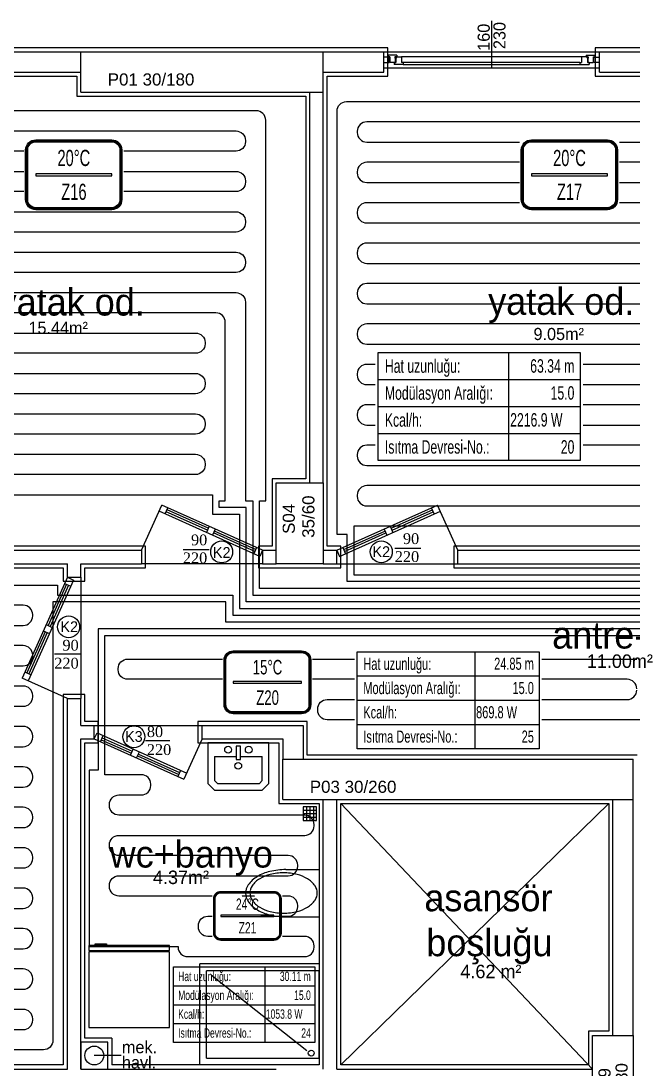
# Model space of a CAD drawing. Header units: centimetres. Extents: x 252602 to 265542, y -444050 to -441150.
# Drawn here: x 252991 to 253445, y -442256 to -441478 of the extents above; entities that cross this region are included whole.
import ezdxf
from ezdxf.enums import TextEntityAlignment as Align

# ---------------------------------------------------------------- set-up
doc = ezdxf.new("R2010")
doc.units = ezdxf.units.CM
for name, color, linetype in [('ROTAS-ISITMA-ETIKET', 2, 'Continuous'), ('ROTAS-ISITMA-MAHAL-ETIKET', 2, 'Continuous'), ('ROTAS-MIMARI', 8, 'Continuous'), ('ROTAS-MIMARI-YAZI', 8, 'Continuous')]:
    doc.layers.add(name, color=color, linetype=linetype)
doc.layers.add('ROTAS-ISITMA-PEX', color=1, linetype='Continuous', lineweight=30)
doc.styles.add('arial_1_18', font='arial.ttf', dxfattribs={"height": 0.2})
doc.styles.add('ROTAS-YAZI', font='arial.ttf')

# ---------------------------------------------------------------- blocks, each defined once
blk = doc.blocks.new('ROTAS-YI-MAHAL')
at = {"color": 2, "extrusion": (0, 0, -1)}
for points in [[(35.71, -18.44), (35.71, 18.44, 0.414214), (28.21, 25.94), (-28.21, 25.94, 0.414214), (-35.71, 18.44), (-35.71, -18.44, 0.414214), (-28.21, -25.94), (28.21, -25.94, 0.414214)], [(34.21, -18.44), (34.21, 18.44, 0.414214), (28.21, 24.44), (-28.21, 24.44, 0.414214), (-34.21, 18.44), (-34.21, -18.44, 0.414214), (-28.21, -24.44), (28.21, -24.44, 0.414214)]]:
    blk.add_lwpolyline(points, format="xyb", close=True, dxfattribs=at)
at = {"color": 4, "extrusion": (0, 0, -1)}
for points in [[(35.21, -18.44), (35.21, 18.44, 0.414214), (28.21, 25.44), (-28.21, 25.44, 0.414214), (-35.21, 18.44), (-35.21, -18.44, 0.414214), (-28.21, -25.44), (28.21, -25.44, 0.414214)], [(34.71, -18.44), (34.71, 18.44, 0.414214), (28.21, 24.94), (-28.21, 24.94, 0.414214), (-34.71, 18.44), (-34.71, -18.44, 0.414214), (-28.21, -24.94), (28.21, -24.94, 0.414214)]]:
    blk.add_lwpolyline(points, format="xyb", close=True, dxfattribs=at)
at = {"color": 2, "extrusion": (0, 0, -1)}
blk.add_lwpolyline([(28.21, -0.75), (-28.21, -0.75), (-28.21, 0.75), (28.21, 0.75)], close=True, dxfattribs=at)
at = {"color": 4, "style": 'ROTAS-YAZI', "width": 0.65}
blk.add_attdef('DERECE', (-12.12, 6.47), '', height=12, dxfattribs=at)
at = {"color": 2, "style": 'ROTAS-YAZI', "width": 0.65, "flags": 1}
for tag in ['ALAN', 'MAHAL']:
    blk.add_attdef(tag, (0, 0), '', height=5, dxfattribs=at)
at = {"color": 1, "style": 'ROTAS-YAZI', "width": 0.65}
blk.add_attdef('NO', (-9.26, -18.64), '', height=12, dxfattribs=at)
blk = doc.blocks.new('ROTAS-YI-ETIKET')
at = {"color": 2}
for p, q in [((96.87, 0), (96.87, -80)), ((0, -20), (150, -20)), ((0, -40), (150, -40)), ((0, -60), (150, -60))]:
    blk.add_line(p, q, dxfattribs=at)
at = {"color": 2, "extrusion": (0, 0, -1)}
blk.add_lwpolyline([(-150, 0), (-150, -80), (0, -80), (0, 0)], close=True, dxfattribs=at)
at = {"color": 2, "style": 'ROTAS-YAZI', "width": 0.65}
for s, p in [('Hat uzunluğu:', (5, -10)), ('Modülasyon Aralığı:', (5, -30)), ('Kcal/h:', (5, -50)), ('Isıtma Devresi-No.:', (5, -70))]:
    blk.add_text(s, height=10, dxfattribs=at).set_placement(p, align=Align.MIDDLE_LEFT)
at = {"color": 2, "style": 'ROTAS-YAZI', "width": 0.65, "flags": 1}
for tag in ['ALAN', 'NO', 'DERECE', 'BORU', 'MAHAL']:
    blk.add_attdef(tag, (0, 0), '', height=5, dxfattribs=at)
at = {"color": 2, "style": 'ROTAS-YAZI', "width": 0.65}
for tag, p in [('UZ', (145.7, -14.93)), ('AR', (145.7, -34.94)), ('NO1', (145.7, -75.02))]:
    blk.add_attdef(tag, text='', height=10, dxfattribs=at).set_placement(p, align=Align.RIGHT)
blk.add_attdef('YER', (98.01, -54.93), '', height=10, dxfattribs=at)

msp = doc.modelspace()

# ---------------------------------------------------------------- linework, layer by layer
at = {"layer": 'ROTAS-ISITMA-PEX'}
for points in [[(253513, -441894), (253233, -441894), (253233, -441859), (253225.5, -441859), (253225.5, -441852.75), (253225.5, -441544.75, -0.414214), (253232.5, -441537.75), (253451.5, -441537.75, -0.414214)], [(253508, -441899), (253168, -441899), (253168, -441834), (253172.5, -441834), (253172.5, -441829.5), (253172.5, -441551.5, 0.414214), (253165.5, -441544.5), (252802.5, -441544.5, 0.414214)], [(253451.5, -441552.75), (253247.5, -441552.75, 0.414214), (253240.5, -441559.75), (253240.5, -441560.75, 0.414214), (253247.5, -441567.75), (253451.5, -441567.75, -0.414214)], [(252802.5, -441559.5), (253150.5, -441559.5, -0.414214), (253157.5, -441566.5), (253157.5, -441567.5, -0.414214), (253150.5, -441574.5), (252802.5, -441574.5, 0.414214)], [(253451.5, -441582.75), (253247.5, -441582.75, 0.414214), (253240.5, -441589.75), (253240.5, -441590.75, 0.414214), (253247.5, -441597.75), (253451.5, -441597.75, -0.414214)], [(252802.5, -441589.5), (253150.5, -441589.5, -0.414214), (253157.5, -441596.5), (253157.5, -441597.5, -0.414214), (253150.5, -441604.5), (252801.11, -441604.5, 0.414214)], [(253451.5, -441612.75), (253247.5, -441612.75, 0.414214), (253240.5, -441619.75), (253240.5, -441620.75, 0.414214), (253247.5, -441627.75), (253451.5, -441627.75, -0.414214)], [(252801.11, -441619.5), (253150.5, -441619.5, -0.414214), (253157.5, -441626.5), (253157.5, -441627.5, -0.414214), (253150.5, -441634.5), (252785.11, -441634.5, 0.414214)], [(253451.5, -441642.75), (253247.5, -441642.75, 0.414214), (253240.5, -441649.75), (253240.5, -441650.75, 0.414214), (253247.5, -441657.75), (253451.5, -441657.75, -0.414214)], [(252785.11, -441649.5), (253150.5, -441649.5, -0.414214), (253157.5, -441656.5), (253157.5, -441657.5, -0.414214), (253150.5, -441664.5), (252782.5, -441664.5, 0.414214)], [(253451.5, -441672.75), (253247.5, -441672.75, 0.414214), (253240.5, -441679.75), (253240.5, -441680.75, 0.414214), (253247.5, -441687.75), (253451.5, -441687.75, -0.414214)], [(252782.5, -441679.5), (253150.5, -441679.5, -0.414214), (253157.5, -441686.5), (253157.5, -441829.5), (253157.5, -441834), (253163, -441834), (253163, -441904), (253503, -441904)], [(253498, -441909), (253158, -441909), (253158, -441839), (253138, -441839), (253138, -441834), (253142.5, -441834), (253142.5, -441829.5), (253142.5, -441701.5, 0.414214), (253135.5, -441694.5), (252782.5, -441694.5, 0.414214)], [(253451.5, -441702.75), (253247.5, -441702.75, 0.414214), (253240.5, -441709.75), (253240.5, -441710.75, 0.414214), (253247.5, -441717.75), (253451.5, -441717.75, -0.414214)], [(252782.5, -441709.5), (253120.5, -441709.5, -0.414214), (253127.5, -441716.5), (253127.5, -441717.5, -0.414214), (253120.5, -441724.5), (252782.5, -441724.5, 0.414214)], [(253451.5, -441732.75), (253247.5, -441732.75, 0.414214), (253240.5, -441739.75), (253240.5, -441740.75, 0.414214), (253247.5, -441747.75), (253451.5, -441747.75, -0.414214)], [(252782.5, -441739.5), (253120.5, -441739.5, -0.414214), (253127.5, -441746.5), (253127.5, -441747.5, -0.414214), (253120.5, -441754.5), (252782.5, -441754.5, 0.414214)], [(253451.5, -441762.75), (253247.5, -441762.75, 0.414214), (253240.5, -441769.75), (253240.5, -441770.75, 0.414214), (253247.5, -441777.75), (253451.5, -441777.75, -0.414214)], [(252782.5, -441769.5), (253120.5, -441769.5, -0.414214), (253127.5, -441776.5), (253127.5, -441777.5, -0.414214), (253120.5, -441784.5), (252788.5, -441784.5, 0.414214)], [(253451.5, -441792.75), (253247.5, -441792.75, 0.414214), (253240.5, -441799.75), (253240.5, -441800.75, 0.414214), (253247.5, -441807.75), (253451.5, -441807.75, -0.414214)], [(252788.5, -441799.5), (253120.5, -441799.5, -0.414214), (253127.5, -441806.5), (253127.5, -441807.5, -0.414214), (253120.5, -441814.5), (252788.5, -441814.5, 0.414214)], [(253451.5, -441822.75), (253247.5, -441822.75, 0.414214), (253240.5, -441829.75), (253240.5, -441830.75, 0.414214), (253247.5, -441837.75), (253451.5, -441837.75, -0.414214)], [(253483, -441924), (253143, -441924), (253143, -441909), (253014.5, -441909), (253014.5, -441911.5), (253014.5, -442234.5, -0.414214), (253007.5, -442241.5), (252802.5, -442241.5, -0.414214)], [(252932.5, -441926.5), (252992.5, -441926.5, 0.414214), (252999.5, -441919.5), (252999.5, -441918.5, 0.414214), (252992.5, -441911.5), (252932.5, -441911.5, -0.414214)], [(253478, -441929), (253048, -441929), (253048, -442034), (253041.5, -442034), (253041.5, -442037.33), (253041.5, -442164.83), (253107.5, -442164.83), (253107.5, -442165.33, 0.414214), (253114.5, -442172.33), (253201.5, -442172.33, 0.414214), (253208.5, -442165.33), (253208.5, -442164.33, 0.414214), (253201.5, -442157.33), (253129.5, -442157.33, -0.414214), (253122.5, -442150.33), (253122.5, -442149.33, -0.414214), (253129.5, -442142.33), (253189.26, -442142.33, 0.414214), (253196.26, -442135.33), (253196.26, -442134.33, 0.414214), (253189.26, -442127.33), (253063.5, -442127.33, -0.414214), (253056.5, -442120.33), (253056.5, -442119.33, -0.414214), (253063.5, -442112.33), (253189.26, -442112.33, 0.414214), (253196.26, -442105.33), (253196.26, -442104.33, 0.414214), (253189.26, -442097.33), (253063.5, -442097.33, -0.414214), (253056.5, -442090.33), (253056.5, -442089.33, -0.414214), (253063.5, -442082.33), (253201.5, -442082.33, 0.414214), (253208.5, -442075.33), (253208.5, -442074.33, 0.414214), (253201.5, -442067.33), (253063.5, -442067.33, -0.414214), (253056.5, -442060.33), (253056.5, -442059.33, -0.414214), (253063.5, -442052.33), (253080.21, -442052.33, 0.414214), (253087.21, -442045.33), (253087.21, -442044.33, 0.414214), (253080.21, -442037.33), (253056.5, -442037.33), (253053, -442037.33), (253053, -441934), (253473, -441934)], [(252932.5, -441956.5), (252992.5, -441956.5, 0.414214), (252999.5, -441949.5), (252999.5, -441948.5, 0.414214), (252992.5, -441941.5), (252932.5, -441941.5, -0.414214)], [(253448, -441973.5, 0.414214), (253441, -441966.5), (253070, -441966.5, -0.414214), (253063, -441959.5), (253063, -441958.5, -0.414214), (253070, -441951.5), (253448, -441951.5)], [(252937.5, -441986.5), (252992.5, -441986.5, 0.414214), (252999.5, -441979.5), (252999.5, -441978.5, 0.414214), (252992.5, -441971.5), (252932.5, -441971.5, -0.414214)], [(253691.89, -441996.5), (253218.11, -441996.5, -0.414214), (253211.11, -441989.5), (253211.11, -441988.5, -0.414214), (253218.11, -441981.5), (253441, -441981.5, 0.414214), (253448, -441974.5)], [(252788.5, -442016.5), (252992.5, -442016.5, 0.414214), (252999.5, -442009.5), (252999.5, -442008.5, 0.414214), (252992.5, -442001.5), (252937.5, -442001.5, -0.414214)], [(252782.5, -442046.5), (252992.5, -442046.5, 0.414214), (252999.5, -442039.5), (252999.5, -442038.5, 0.414214), (252992.5, -442031.5), (252788.5, -442031.5, -0.414214)], [(252782.5, -442076.5), (252992.5, -442076.5, 0.414214), (252999.5, -442069.5), (252999.5, -442068.5, 0.414214), (252992.5, -442061.5), (252782.5, -442061.5, -0.414214)], [(252782.5, -442106.5), (252992.5, -442106.5, 0.414214), (252999.5, -442099.5), (252999.5, -442098.5, 0.414214), (252992.5, -442091.5), (252782.5, -442091.5, -0.414214)], [(252782.5, -442136.5), (252992.5, -442136.5, 0.414214), (252999.5, -442129.5), (252999.5, -442128.5, 0.414214), (252992.5, -442121.5), (252782.5, -442121.5, -0.414214)], [(252788.5, -442166.5), (252992.5, -442166.5, 0.414214), (252999.5, -442159.5), (252999.5, -442158.5, 0.414214), (252992.5, -442151.5), (252782.5, -442151.5, -0.414214)], [(252802.5, -442196.5), (252992.5, -442196.5, 0.414214), (252999.5, -442189.5), (252999.5, -442188.5, 0.414214), (252992.5, -442181.5), (252788.5, -442181.5, -0.414214)], [(252802.5, -442226.5), (252992.5, -442226.5, 0.414214), (252999.5, -442219.5), (252999.5, -442218.5, 0.414214), (252992.5, -442211.5), (252802.5, -442211.5, -0.414214)]]:
    msp.add_lwpolyline(points, format="xyb", dxfattribs=at)
for points in [[(252788.5, -441829.5), (253127.5, -441829.5), (253133, -441829.5), (253133, -441844), (253153, -441844), (253153, -441914), (253493, -441914)], [(253451.5, -441852.75), (253240.5, -441852.75), (253238, -441852.75), (253238, -441889), (253518, -441889)], [(252932.5, -441896.5), (252999.5, -441896.5), (253018, -441896.5), (253018, -441904), (253148, -441904), (253148, -441919), (253488, -441919)]]:
    msp.add_lwpolyline(points, dxfattribs=at)
at = {"layer": 'ROTAS-MIMARI', "ltscale": 0.03}
for p, q in [((253340.24, -441477.85), (253340.24, -441512.58)), ((253035.24, -441497.76), (252855.24, -441497.76)), ((252855.24, -441500.76), (253035.24, -441500.76)), ((253215.24, -441497.76), (253035.24, -441497.76)), ((253263.24, -441497.76), (253215.24, -441497.76)), ((253215.24, -441500.76), (253260.24, -441500.76)), ((253260.24, -441515.76), (253260.24, -441500.76)), ((253260.24, -441515.76), (253260.24, -441500.76)), ((253260.24, -441500.76), (253420.24, -441500.76)), ((253264.24, -441504.77), (253260.24, -441504.77)), ((253263.24, -441518.76), (253263.24, -441497.76)), ((253263.54, -441503.17), (253263.54, -441504.57)), ((253269.94, -441503.17), (253263.54, -441503.17)), ((253264.74, -441504.57), (253263.54, -441504.57)), ((253264.24, -441508.77), (253264.24, -441504.77)), ((253264.74, -441504.57), (253264.74, -441508.77)), ((253268.44, -441504.57), (253268.44, -441505.57)), ((253269.94, -441504.57), (253268.44, -441504.57)), ((253269.04, -441504.57), (253273.44, -441504.57)), ((253269.04, -441504.57), (253269.04, -441505.07)), ((253269.94, -441503.17), (253269.94, -441504.57)), ((253407.04, -441504.57), (253273.44, -441504.57)), ((253273.44, -441504.57), (253273.44, -441508.77)), ((253411.44, -441504.57), (253407.04, -441504.57)), ((253407.04, -441504.57), (253407.04, -441508.77)), ((253410.54, -441503.17), (253410.54, -441504.57)), ((253410.54, -441503.17), (253416.94, -441503.17)), ((253410.54, -441504.57), (253412.04, -441504.57)), ((253411.44, -441504.57), (253411.44, -441505.07)), ((253412.04, -441504.57), (253412.04, -441505.57)), ((253415.74, -441504.57), (253415.74, -441508.77)), ((253415.74, -441504.57), (253416.94, -441504.57)), ((253416.24, -441504.77), (253420.24, -441504.77)), ((253416.24, -441508.77), (253416.24, -441504.77)), ((253416.94, -441503.17), (253416.94, -441504.57)), ((253538.24, -441497.76), (253417.24, -441497.76)), ((253417.24, -441497.76), (253417.24, -441518.76)), ((253420.24, -441500.76), (253535.24, -441500.76)), ((253420.24, -441515.76), (253420.24, -441500.76)), ((253260.24, -441508.77), (253264.24, -441508.77)), ((253260.24, -441512.58), (253420.24, -441512.58)), ((253268.74, -441508.77), (253264.74, -441508.77)), ((253267.84, -441508.77), (253269.04, -441508.77)), ((253267.84, -441508.77), (253267.84, -441510.17)), ((253274.64, -441510.17), (253267.84, -441510.17)), ((253268.74, -441505.57), (253268.44, -441505.57)), ((253268.74, -441505.57), (253268.74, -441508.77)), ((253269.34, -441505.07), (253269.04, -441505.07)), ((253269.34, -441505.57), (253269.04, -441505.57)), ((253269.04, -441505.57), (253269.04, -441508.77)), ((253269.34, -441505.07), (253269.34, -441505.57)), ((253274.64, -441508.77), (253273.44, -441508.77)), ((253405.84, -441508.77), (253274.64, -441508.77)), ((253274.64, -441508.77), (253274.64, -441510.17)), ((253274.64, -441510.17), (253405.84, -441510.17)), ((253405.84, -441508.77), (253405.84, -441510.17)), ((253405.84, -441508.77), (253407.04, -441508.77)), ((253405.84, -441510.17), (253412.64, -441510.17)), ((253411.14, -441505.07), (253411.44, -441505.07)), ((253411.14, -441505.07), (253411.14, -441505.57)), ((253411.14, -441505.57), (253411.44, -441505.57)), ((253411.44, -441505.57), (253411.44, -441508.77)), ((253412.64, -441508.77), (253411.44, -441508.77)), ((253411.74, -441505.57), (253411.74, -441508.77)), ((253411.74, -441505.57), (253412.04, -441505.57)), ((253411.74, -441508.77), (253415.74, -441508.77)), ((253412.64, -441508.77), (253412.64, -441510.17)), ((253420.24, -441508.77), (253416.24, -441508.77)), ((252855.24, -441515.76), (253035.24, -441515.76)), ((252858.24, -441518.76), (253032.24, -441518.76)), ((253032.24, -441518.76), (253032.24, -441533.76)), ((253215.24, -441515.76), (253260.24, -441515.76)), ((253218.24, -441518.76), (253263.24, -441518.76)), ((253218.24, -441533.76), (253218.24, -441518.76)), ((253417.24, -441518.76), (253467.24, -441518.76)), ((253420.24, -441515.76), (253470.24, -441515.76)), ((253032.24, -441533.76), (253202.24, -441533.76)), ((253202.24, -441533.76), (253202.24, -441817.76)), ((253205.24, -441820.76), (253205.24, -441530.76)), ((253215.24, -441820.76), (253215.24, -441530.76)), ((253218.24, -441822.76), (253218.24, -441533.76)), ((253177.24, -441817.76), (253177.24, -441867.76)), ((253202.24, -441817.76), (253177.24, -441817.76)), ((253218.24, -441867.76), (253218.24, -441822.76)), ((253080.24, -441870.76), (253095.36, -441837.12)), ((253170.24, -441870.76), (253095.36, -441837.12)), ((253097.87, -441843.73), (253099.92, -441839.17)), ((253225.24, -441870.76), (253300.12, -441837.12)), ((253297.61, -441843.73), (253295.56, -441839.17)), ((253315.24, -441870.76), (253300.12, -441837.12)), ((253168.19, -441875.32), (253093.31, -441841.68)), ((253129.21, -441855.84), (253098.61, -441842.09)), ((253129.85, -441854.4), (253099.25, -441840.65)), ((253227.29, -441875.32), (253302.17, -441841.68)), ((253265.63, -441854.4), (253296.23, -441840.65)), ((253266.28, -441855.84), (253296.88, -441842.09)), ((253130.52, -441852.92), (253128.47, -441857.48)), ((253135.08, -441854.97), (253133.03, -441859.53)), ((253260.4, -441854.97), (253262.45, -441859.53)), ((253264.96, -441852.92), (253267.01, -441857.48)), ((253164.37, -441871.64), (253133.77, -441857.89)), ((253165.01, -441870.2), (253134.41, -441856.45)), ((253230.47, -441870.2), (253261.07, -441856.45)), ((253231.12, -441871.64), (253261.72, -441857.89)), ((253083.24, -441867.76), (252897.43, -441867.76)), ((253083.24, -441883.76), (253083.24, -441867.76)), ((253111.11, -441870.08), (253130.43, -441870.08)), ((253165.68, -441868.71), (253163.63, -441873.28)), ((253177.24, -441867.76), (253167.24, -441867.76)), ((253167.24, -441867.76), (253167.24, -441883.76)), ((253228.24, -441867.76), (253218.24, -441867.76)), ((253228.24, -441883.76), (253228.24, -441867.76)), ((253229.8, -441868.71), (253231.85, -441873.28)), ((253268.45, -441869.15), (253287.77, -441869.15)), ((253467.24, -441867.76), (253312.24, -441867.76)), ((253312.24, -441867.76), (253312.24, -441883.76)), ((252900.43, -441870.76), (253080.24, -441870.76)), ((253080.24, -441870.76), (253080.24, -441880.76)), ((253170.24, -441870.76), (253168.19, -441875.32)), ((253170.24, -441870.76), (253180.24, -441870.76)), ((253170.24, -441870.76), (253170.24, -441880.76)), ((253215.24, -441870.76), (253225.24, -441870.76)), ((253225.24, -441880.76), (253225.24, -441870.76)), ((253225.24, -441870.76), (253227.29, -441875.32)), ((253315.24, -441870.76), (253470.24, -441870.76)), ((253315.24, -441880.76), (253315.24, -441870.76)), ((252915.43, -441880.76), (253025.24, -441880.76)), ((252918.43, -441883.76), (253022.24, -441883.76)), ((253022.24, -441883.76), (253022.24, -441893.76)), ((253025.24, -441890.76), (253025.24, -441880.76)), ((253035.24, -441890.76), (253035.24, -441880.76)), ((253035.24, -441880.76), (253080.24, -441880.76)), ((253038.24, -441893.76), (253038.24, -441883.76)), ((253038.24, -441883.76), (253083.24, -441883.76)), ((253170.24, -441880.76), (253080.24, -441880.76)), ((253167.24, -441883.76), (253228.24, -441883.76)), ((253170.24, -441880.76), (253180.24, -441880.76)), ((253215.24, -441880.76), (253225.24, -441880.76)), ((253225.24, -441880.76), (253315.24, -441880.76)), ((253312.24, -441883.76), (253493.24, -441883.76)), ((253315.24, -441880.76), (253490.24, -441880.76)), ((253025.24, -441890.76), (252991.59, -441965.65)), ((253029.8, -441892.81), (252996.16, -441967.69)), ((253022.24, -441893.76), (253038.24, -441893.76)), ((253025.24, -441890.76), (253035.24, -441890.76)), ((253025.24, -441890.76), (253029.8, -441892.81)), ((253035.24, -441890.76), (253035.24, -441980.76)), ((253024.68, -441895.99), (253010.93, -441926.59)), ((253026.12, -441896.64), (253012.37, -441927.24)), ((253023.19, -441895.32), (253027.75, -441897.37)), ((253008.88, -441931.15), (252995.13, -441961.75)), ((253010.32, -441931.8), (252996.57, -441962.4)), ((253007.39, -441930.49), (253011.95, -441932.53)), ((253009.44, -441925.92), (253014, -441927.97)), ((253015.68, -441947.54), (253035, -441947.54)), ((252998.2, -441963.13), (252993.64, -441961.08)), ((253025.24, -441980.76), (252991.59, -441965.65)), ((253038.24, -441977.76), (253022.24, -441977.76)), ((253022.24, -441977.76), (253022.24, -442252.76)), ((253038.24, -441997.76), (253038.24, -441977.76)), ((253025.24, -442255.76), (253025.24, -441980.76)), ((253025.24, -441980.76), (253035.24, -441980.76)), ((253035.24, -442000.76), (253035.24, -441980.76)), ((253035.24, -442000.76), (253045.24, -442000.76)), ((253048.24, -441997.76), (253038.24, -441997.76)), ((253045.24, -442010.76), (253045.24, -442000.76)), ((253045.24, -442000.76), (253125.24, -442000.76)), ((253048.24, -442013.76), (253048.24, -441997.76)), ((253203.24, -441997.76), (253122.24, -441997.76)), ((253122.24, -441997.76), (253122.24, -442013.76)), ((253125.24, -442000.76), (253200.24, -442000.76)), ((253125.24, -442010.76), (253125.24, -442000.76)), ((253200.24, -442000.76), (253200.24, -442025.76)), ((253203.24, -442022.76), (253203.24, -441997.76)), ((253045.24, -442010.76), (253047.29, -442006.2)), ((253047.29, -442006.2), (253113.85, -442036.11)), ((253049.8, -442012.81), (253051.85, -442008.25)), ((253051.12, -442009.89), (253073.4, -442019.9)), ((253035.24, -442255.76), (253035.24, -442010.76)), ((253035.24, -442010.76), (253045.24, -442010.76)), ((253038.24, -442232.76), (253038.24, -442013.76)), ((253038.24, -442013.76), (253048.24, -442013.76)), ((253045.24, -442010.76), (253111.8, -442040.67)), ((253050.47, -442011.33), (253072.75, -442021.34)), ((253072.08, -442022.82), (253074.13, -442018.26)), ((253101.29, -442012.11), (253083.18, -442012.11)), ((253125.24, -442010.76), (253111.8, -442040.67)), ((253122.24, -442013.76), (253182.24, -442013.76)), ((253125.24, -442010.76), (253185.24, -442010.76)), ((253174.91, -442013.76), (253129.58, -442013.76)), ((253129.58, -442013.76), (253129.58, -442043.76)), ((253150.57, -442016.05), (253150.57, -442026.05)), ((253153.92, -442016.05), (253150.57, -442016.05)), ((253153.92, -442026.05), (253153.92, -442016.05)), ((253174.91, -442043.76), (253174.91, -442013.76)), ((253182.24, -442013.76), (253182.24, -442025.76)), ((253185.24, -442010.76), (253185.24, -442025.76)), ((253076.64, -442024.87), (253078.69, -442020.31)), ((253077.31, -442023.39), (253107.91, -442037.14)), ((253077.96, -442021.95), (253108.56, -442035.7)), ((253134.58, -442023.76), (253150.57, -442023.76)), ((253134.58, -442023.76), (253134.58, -442041.69)), ((253150.57, -442026.05), (253153.92, -442026.05)), ((253153.92, -442023.76), (253169.91, -442023.76)), ((253169.91, -442041.69), (253169.91, -442023.76)), ((253182.24, -442025.76), (253182.24, -442058.76)), ((253248.24, -442022.76), (253203.24, -442022.76)), ((253412.24, -442022.76), (253248.24, -442022.76)), ((253448.24, -442022.76), (253412.24, -442022.76)), ((253109.29, -442034.06), (253107.24, -442038.62)), ((253134.58, -442041.69), (253136.65, -442043.76)), ((253167.83, -442043.76), (253169.91, -442041.69)), ((253129.58, -442043.76), (253134.58, -442048.76)), ((253134.58, -442048.76), (253169.91, -442048.76)), ((253136.65, -442043.76), (253167.83, -442043.76)), ((253169.91, -442048.76), (253174.91, -442043.76)), ((253215.24, -442255.76), (253215.24, -442055.76)), ((253225.24, -442255.76), (253225.24, -442055.76)), ((253430.24, -442230.76), (253430.24, -442055.76)), ((253445.24, -442230.76), (253445.24, -442055.76)), ((253182.24, -442058.76), (253212.24, -442058.76)), ((253210.26, -442061.17), (253200.26, -442061.17)), ((253200.26, -442061.17), (253200.26, -442071.17)), ((253200.26, -442063.64), (253210.26, -442063.64)), ((253202.72, -442061.17), (253202.72, -442071.17)), ((253205.34, -442061.17), (253205.34, -442071.17)), ((253207.96, -442061.17), (253207.96, -442071.17)), ((253210.26, -442071.17), (253210.26, -442061.17)), ((253212.24, -442058.76), (253212.24, -442252.76)), ((253228.24, -442252.76), (253228.24, -442058.76)), ((253228.24, -442058.76), (253245.24, -442058.76)), ((253228.24, -442058.76), (253415.24, -442255.76)), ((253228.24, -442252.76), (253427.24, -442058.76)), ((253245.24, -442058.76), (253415.24, -442058.76)), ((253415.24, -442058.76), (253427.24, -442058.76)), ((253427.24, -442058.76), (253427.24, -442227.76)), ((253200.26, -442066.17), (253210.26, -442066.17)), ((253200.26, -442068.7), (253210.26, -442068.7)), ((253200.26, -442071.17), (253210.26, -442071.17)), ((253187.52, -442107.76), (253212.41, -442107.76)), ((253212.45, -442142.76), (253212.45, -442107.71)), ((253187.52, -442142.76), (253212.45, -442142.76)), ((253101.11, -442163.96), (253041.11, -442163.95)), ((253041.11, -442163.95), (253041.11, -442167.79)), ((253045.87, -442163.95), (253045.87, -442162.86)), ((253045.87, -442162.86), (253054.19, -442162.86)), ((253054.19, -442163.95), (253045.87, -442163.95)), ((253054.19, -442162.86), (253054.19, -442163.95)), ((253101.11, -442167.81), (253101.11, -442163.96)), ((253041.11, -442168.78), (253041.09, -442224.93)), ((253041.11, -442167.79), (253101.11, -442167.81)), ((253101.1, -442168.79), (253041.11, -442168.78)), ((253046.11, -442168.78), (253046.11, -442167.8)), ((253096.11, -442168.79), (253096.11, -442167.81)), ((253101.09, -442224.95), (253101.1, -442168.79)), ((253212.24, -442177.76), (253123.53, -442177.76)), ((253123.53, -442252.76), (253123.53, -442177.76)), ((253212.24, -442182.76), (253128.53, -442182.76)), ((253128.53, -442247.76), (253128.53, -442182.76)), ((253132.07, -442185.77), (253203, -442241.94)), ((253212.24, -442247.76), (253212.24, -442182.76)), ((253041.09, -442224.93), (253101.09, -442224.95)), ((253427.24, -442227.76), (253412.24, -442227.76)), ((253412.24, -442227.76), (253412.24, -442252.76)), ((253055.24, -442235.76), (253035.24, -442235.76)), ((253035.24, -442235.76), (253035.24, -442255.76)), ((253058.24, -442232.76), (253038.24, -442232.76)), ((253055.24, -442255.76), (253055.24, -442235.76)), ((253058.24, -442232.76), (253058.24, -442252.76)), ((253065.24, -442245.76), (253045.24, -442245.76)), ((253128.53, -442247.76), (253212.24, -442247.76)), ((252785.24, -442255.76), (253025.24, -442255.76)), ((253022.24, -442252.76), (252788.24, -442252.76)), ((253035.24, -442255.76), (253180.24, -442255.76)), ((253035.24, -442255.76), (253055.24, -442255.76)), ((253170.24, -442252.76), (253058.24, -442252.76)), ((253212.24, -442252.76), (253170.24, -442252.76)), ((253225.24, -442255.76), (253415.24, -442255.76)), ((253412.24, -442252.76), (253228.24, -442252.76))]:
    msp.add_line(p, q, dxfattribs=at)
for points in [[(253035.24, -441530.76), (253035.24, -441500.76)], [(253035.24, -441500.76), (253215.24, -441500.76)], [(253215.24, -441530.76), (253215.24, -441500.76)], [(253035.24, -441530.76), (253215.24, -441530.76)], [(253180.24, -441880.76), (253180.24, -441820.76)], [(253180.24, -441820.76), (253215.24, -441820.76)], [(253215.24, -441820.76), (253215.24, -441880.76)], [(253215.24, -441880.76), (253180.24, -441880.76)], [(253185.24, -442055.76), (253185.24, -442025.76)], [(253185.24, -442025.76), (253445.24, -442025.76)], [(253445.24, -442055.76), (253445.24, -442025.76)], [(253185.24, -442055.76), (253445.24, -442055.76)], [(253415.24, -442310.76), (253415.24, -442230.76)], [(253415.24, -442230.76), (253445.24, -442230.76)], [(253445.24, -442230.76), (253445.24, -442310.76)]]:
    msp.add_lwpolyline(points, dxfattribs=at)
for centre, radius in [((253139.84, -441871.94), 8.14), ((253258.31, -441871.84), 8.14), ((253026.18, -441927.59), 8.14), ((253074.65, -442009.13), 8.14), ((253144.58, -442018.76), 2.52), ((253159.91, -442018.76), 2.52), ((253152.11, -442030.72), 2.52), ((253045.24, -442245.76), 7), ((253206.29, -442243.96), 2.18)]:
    msp.add_circle(centre, radius, dxfattribs=at)
for centre, radius, start, end in [((253183.49, -442142.34), 34.11, 103.58371, 120.25644), ((253182.51, -442138.52), 28.03, 103.95685, 120.96376), ((253187.52, -442159.01), 51.26, 90, 103.58371), ((253185.76, -442151.62), 41.53, 90, 103.95685), ((253185.76, -442151.62), 41.53, 76.04315, 90), ((253189.02, -442138.52), 28.03, 59.03624, 76.04315), ((253168.1, -442125.26), 10.58, 144.62219, 180), ((253177.36, -442131.83), 21.94, 120.25644, 144.62219), ((253177.55, -442130.26), 18.4, 120.96376, 145.38051), ((253193.97, -442130.26), 18.4, 34.61949, 59.03624), ((253168.1, -442125.26), 10.58, 180, 215.37781), ((253170.06, -442125.09), 9.3, 145.38051, 180), ((253170.06, -442125.09), 9.3, 180, 214.61949), ((253201.47, -442125.09), 9.3, 0, 34.61949), ((253201.47, -442125.09), 9.3, 325.38051, 0), ((253177.36, -442118.68), 21.94, 215.37781, 239.74356), ((253177.55, -442119.92), 18.4, 214.61949, 239.03624), ((253193.97, -442119.92), 18.4, 300.96376, 325.38051), ((253183.49, -442108.17), 34.11, 239.74356, 256.41629), ((253182.51, -442111.66), 28.03, 239.03624, 256.04315), ((253187.52, -442091.5), 51.26, 256.41629, 270), ((253185.76, -442098.56), 41.53, 256.04315, 270), ((253185.76, -442098.56), 41.53, 270, 283.95685), ((253189.02, -442111.66), 28.03, 283.95685, 300.96376)]:
    msp.add_arc(centre, radius, start, end, dxfattribs=at)

# ---------------------------------------------------------------- block references
at = {"layer": 'ROTAS-ISITMA-ETIKET', "xscale": 0.7, "yscale": 0.7}
msp.add_blockref('ROTAS-YI-ETIKET', (253104, -442180), dxfattribs=at).add_auto_attribs({'UZ': '30.11 m', 'AR': '15.0', 'NO1': '24', 'YER': '1053.8 W'})

# ---------------------------------------------------------------- texts
at = {"layer": 'ROTAS-MIMARI-YAZI', "ltscale": 0.03}
for s, p in [('160', (253338.85, -441499.98)), ('230', (253350.54, -441498.72))]:
    msp.add_text(s, height=9, rotation=90, dxfattribs=at).set_placement(p)
at = {"layer": 'ROTAS-MIMARI-YAZI', "ltscale": 0.03, "style": 'arial_1_18'}
for s, p in [('P01 30/180', (253055.24, -441525.76)), ('P03 30/260', (253205.24, -442050.76))]:
    msp.add_text(s, height=9, dxfattribs=at).set_placement(p)
for s, p in [('35/60', (253208.67, -441861.51)), ('S04', (253194.12, -441858.59)), ('S09', (253428.58, -442277.4)), ('30/80', (253441.23, -442282.81))]:
    msp.add_text(s, height=9, rotation=90, dxfattribs=at).set_placement(p)
at = {"layer": 'ROTAS-MIMARI-YAZI', "ltscale": 0.03}
for s, p in [('mek.', (253065.77, -442244.01)), ('havl.', (253065.77, -442255.32))]:
    msp.add_text(s, height=9, dxfattribs=at).set_placement(p)
for s, width, insert, char_height, attachment_point in [('yatak od.', 237.6489, (253082.74, -441676.5), 20, 3), ('yatak od.', 237.6489, (253446.22, -441675.98), 20, 3), ('15.44m²', 64.7169, (252996.35, -441701.16), 9, 1), ('9.05m²', 64.7169, (253371.35, -441705.7), 9, 1), ('antre-kor.', 237.6489, (253499.65, -441923.67), 20, 3), ('11.00m²', 64.7169, (253459.98, -441948.03), 10, 3), ('wc+banyo', 237.6489, (253177.83, -442086.22), 20, 3), ('4.37m²', 64.7169, (253130.42, -442108.47), 10, 3), ('asansör \\Pboşluğu', 237.6489, (253385.44, -442118.65), 20, 3), ('4.62 m²', 64.7169, (253362.39, -442178.37), 10, 3)]:
    msp.add_mtext_dynamic_manual_height_columns(s, width=width, gutter_width=45, heights=[0], dxfattribs=dict(at, insert=insert, char_height=char_height, attachment_point=attachment_point))
at = {"layer": 'ROTAS-MIMARI-YAZI', "ltscale": 0.03, "char_height": 8}
for s, insert, width, attachment_point in [('{\\fTimes New Roman|b0|i0|c162|p18;90\\P220}', (253129.12, -441859.03), 23.5115, 3), ('{\\fTimes New Roman|b0|i0|c162|p18;90\\P220}', (253286.46, -441858.09), 23.5115, 3), ('K2', (253133.32, -441876.36), 23.8917, 7), ('K2', (253251.78, -441875.75), 23.8917, 7), ('K2', (253033.19, -441931.45), 23.8917, 9), ('{\\fTimes New Roman|b0|i0|c162|p18;90\\P220}', (253033.68, -441958.64), 23.5115, 9), ('{\\fTimes New Roman|b0|i0|c162|p18;80\\P220}', (253084.25, -442001.36), 23.5115, 1), ('K3', (253068.08, -442004.93), 23.8917, 1)]:
    msp.add_mtext(s, dxfattribs=dict(at, insert=insert, width=width, attachment_point=attachment_point))

# ---------------------------------------------------------------- next in the draw order: wipeouts: each hides what was drawn before it
for points in [[(252993, -441619), (253067, -441619), (253067, -441565), (252993, -441565)], [(253361, -441619), (253435, -441619), (253435, -441565), (253361, -441565)], [(253254, -441806), (253408, -441806), (253408, -441722), (253254, -441722)], [(253140.5, -441993), (253207.1, -441993), (253207.1, -441944.4), (253140.5, -441944.4)], [(253238.5, -442020), (253377.5, -442020), (253377.5, -441944), (253238.5, -441944)], [(253133, -442161), (253133, -442123.2), (253154.67, -442123.2), (253154.53, -442125.02), (253157.52, -442125.26), (253154.53, -442125.49), (253155.16, -442129.38), (253155.94, -442131.32), (253156.9, -442132.92), (253159.48, -442131.38), (253157.13, -442133.25), (253160.53, -442137.09), (253164.66, -442140.14), (253166.09, -442137.97), (253164.89, -442140.27), (253167.18, -442141.5), (253174.67, -442144.21), (253175.37, -442141.85), (253174.86, -442144.26), (253181.1, -442145.38), (253184.71, -442145.67), (253184.8, -442142.67), (253184.8, -442161)]]:
    msp.add_wipeout(points)

# ---------------------------------------------------------------- next in the draw order: block references
at = {"layer": 'ROTAS-ISITMA-ETIKET'}
msp.add_blockref('ROTAS-YI-ETIKET', (253256, -441724), dxfattribs=at).add_auto_attribs({'UZ': '63.34 m', 'AR': '15.0', 'NO1': '20', 'YER': '2216.9 W'})
at = {"layer": 'ROTAS-ISITMA-ETIKET', "xscale": 0.9, "yscale": 0.9}
msp.add_blockref('ROTAS-YI-ETIKET', (253240.5, -441946), dxfattribs=at).add_auto_attribs({'UZ': '24.85 m', 'AR': '15.0', 'NO1': '25', 'YER': '869.8 W'})
at = {"layer": 'ROTAS-ISITMA-MAHAL-ETIKET'}
for p, values in [((253030, -441592), {'DERECE': '20%%DC', 'NO': 'Z16'}), ((253398, -441592), {'DERECE': '20%%DC', 'NO': 'Z17'})]:
    msp.add_blockref('ROTAS-YI-MAHAL', p, dxfattribs=at).add_auto_attribs(values)
at = {"layer": 'ROTAS-ISITMA-MAHAL-ETIKET', "xscale": 0.9, "yscale": 0.9}
msp.add_blockref('ROTAS-YI-MAHAL', (253173.8, -441968.7), dxfattribs=at).add_auto_attribs({'DERECE': '15%%DC', 'NO': 'Z20'})

# ---------------------------------------------------------------- next in the draw order: wipeouts: each hides what was drawn before it
msp.add_wipeout([(253184.8, -442137.06), (253181.08, -442136.8), (253176.48, -442135.95), (253172.95, -442134.79), (253169.65, -442133.13), (253167.02, -442131.15), (253164.9, -442128.69), (253163.84, -442126.04), (253163.91, -442123.87), (253160.98, -442123.2), (253184.8, -442123.2)])

# ---------------------------------------------------------------- next in the draw order: block references
at = {"layer": 'ROTAS-ISITMA-MAHAL-ETIKET', "xscale": 0.7, "yscale": 0.7}
msp.add_blockref('ROTAS-YI-MAHAL', (253158.9, -442142.1), dxfattribs=at).add_auto_attribs({'DERECE': '24%%DC', 'NO': 'Z21'})

doc.saveas('drawing.dxf')
